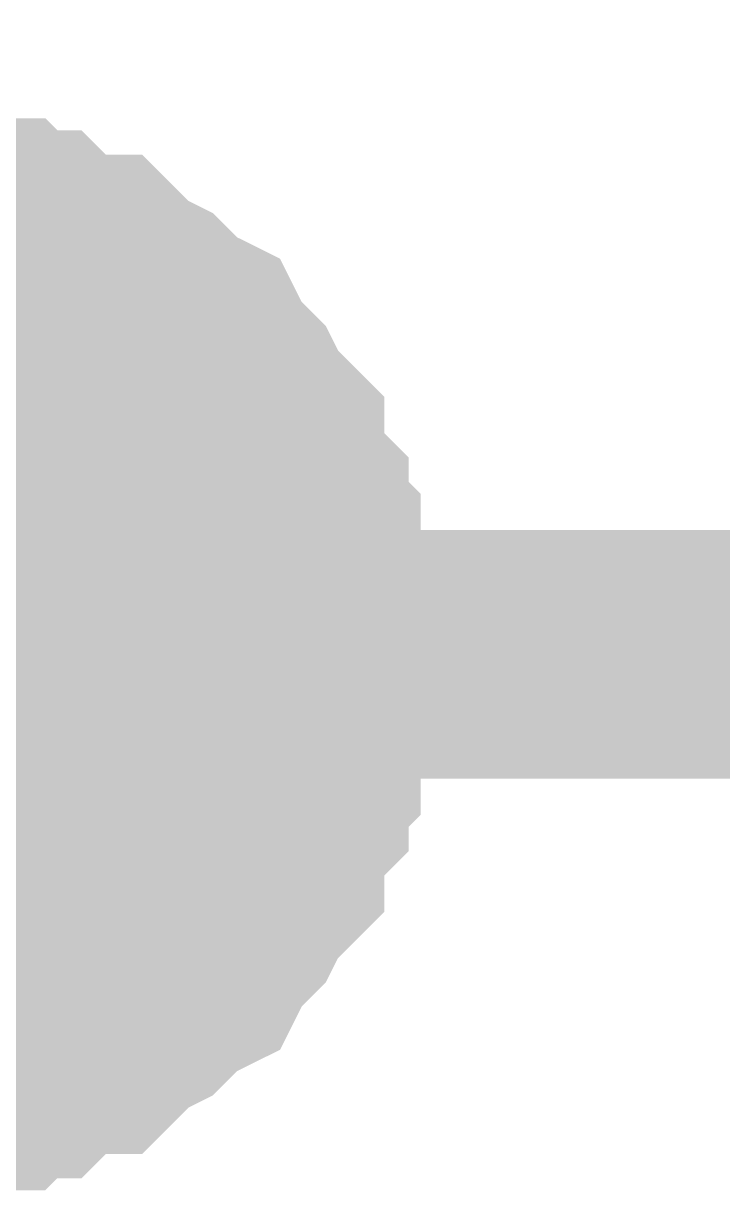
# Model space of a CAD drawing. Header units: inches. Extents: x 0 to 31.5, y 0 to 22.3.
# Drawn here: x 4.4091 to 4.4423, y 13.0736 to 13.1296 of the extents above; entities that cross this region are included whole.
import ezdxf

# ---------------------------------------------------------------- set-up
doc = ezdxf.new("R2010")
doc.units = ezdxf.units.IN
doc.header["$MEASUREMENT"] = 0
doc.layers.add('Sheet', color=255, linetype='Continuous')

msp = doc.modelspace()

# ---------------------------------------------------------------- linework, layer by layer
at = {"layer": 'Sheet'}
for points in [[(3.402969, 13.099642, 0.0118, 0.0118, 0), (4.402559, 13.099642, 0.0118, 0.0118, 0), (6.20251, 13.099642, 0.0118, 0.0118, 0), (6.20251, 13.299488, 0.0118, 0.0118, 0)], [(4.402559, 13.119741, 0.0118, 0.0118, 0), (4.403707, 13.119741, 0.0118, 0.0118, 0), (4.404856, 13.119741, 0.0118, 0.0118, 0), (4.40543, 13.119741, 0.0118, 0.0118, 0), (4.406578, 13.119167, 0.0118, 0.0118, 0), (4.407726, 13.119167, 0.0118, 0.0118, 0), (4.408301, 13.118593, 0.0118, 0.0118, 0), (4.409449, 13.118593, 0.0118, 0.0118, 0), (4.410023, 13.118019, 0.0118, 0.0118, 0), (4.411171, 13.117444, 0.0118, 0.0118, 0), (4.41232, 13.117444, 0.0118, 0.0118, 0), (4.412894, 13.11687, 0.0118, 0.0118, 0), (4.413468, 13.116296, 0.0118, 0.0118, 0), (4.414616, 13.115722, 0.0118, 0.0118, 0), (4.41519, 13.115147, 0.0118, 0.0118, 0), (4.415764, 13.114573, 0.0118, 0.0118, 0), (4.416913, 13.113999, 0.0118, 0.0118, 0), (4.417487, 13.11285, 0.0118, 0.0118, 0), (4.418061, 13.112276, 0.0118, 0.0118, 0), (4.418635, 13.111702, 0.0118, 0.0118, 0), (4.419209, 13.110553, 0.0118, 0.0118, 0), (4.419783, 13.109979, 0.0118, 0.0118, 0), (4.420358, 13.109405, 0.0118, 0.0118, 0), (4.420358, 13.108256, 0.0118, 0.0118, 0), (4.420932, 13.107108, 0.0118, 0.0118, 0), (4.421506, 13.106533, 0.0118, 0.0118, 0), (4.421506, 13.105385, 0.0118, 0.0118, 0), (4.42208, 13.10481, 0.0118, 0.0118, 0), (4.42208, 13.103662, 0.0118, 0.0118, 0), (4.422654, 13.102513, 0.0118, 0.0118, 0), (4.422654, 13.101939, 0.0118, 0.0118, 0), (4.422654, 13.100791, 0.0118, 0.0118, 0), (4.422654, 13.099642, 0.0118, 0.0118, 0)], [(4.402559, 13.119741, 0.0118, 0.0118, 0), (4.403707, 13.119741, 0.0118, 0.0118, 0), (4.404856, 13.119741, 0.0118, 0.0118, 0), (4.40543, 13.119741, 0.0118, 0.0118, 0), (4.406578, 13.119167, 0.0118, 0.0118, 0), (4.407726, 13.119167, 0.0118, 0.0118, 0), (4.408301, 13.118593, 0.0118, 0.0118, 0), (4.409449, 13.118593, 0.0118, 0.0118, 0), (4.410023, 13.118019, 0.0118, 0.0118, 0), (4.411171, 13.117444, 0.0118, 0.0118, 0), (4.41232, 13.117444, 0.0118, 0.0118, 0), (4.412894, 13.11687, 0.0118, 0.0118, 0), (4.413468, 13.116296, 0.0118, 0.0118, 0), (4.414616, 13.115722, 0.0118, 0.0118, 0), (4.41519, 13.115147, 0.0118, 0.0118, 0), (4.415764, 13.114573, 0.0118, 0.0118, 0), (4.416913, 13.113999, 0.0118, 0.0118, 0), (4.417487, 13.11285, 0.0118, 0.0118, 0), (4.418061, 13.112276, 0.0118, 0.0118, 0), (4.418635, 13.111702, 0.0118, 0.0118, 0), (4.419209, 13.110553, 0.0118, 0.0118, 0), (4.419783, 13.109979, 0.0118, 0.0118, 0), (4.420358, 13.109405, 0.0118, 0.0118, 0), (4.420358, 13.108256, 0.0118, 0.0118, 0), (4.420932, 13.107108, 0.0118, 0.0118, 0), (4.421506, 13.106533, 0.0118, 0.0118, 0), (4.421506, 13.105385, 0.0118, 0.0118, 0), (4.42208, 13.10481, 0.0118, 0.0118, 0), (4.42208, 13.103662, 0.0118, 0.0118, 0), (4.422654, 13.102513, 0.0118, 0.0118, 0), (4.422654, 13.101939, 0.0118, 0.0118, 0), (4.422654, 13.100791, 0.0118, 0.0118, 0), (4.422654, 13.099642, 0.0118, 0.0118, 0)], [(4.402559, 13.119741, 0.0118, 0.0118, 0), (4.403707, 13.119741, 0.0118, 0.0118, 0), (4.404856, 13.119741, 0.0118, 0.0118, 0), (4.40543, 13.119741, 0.0118, 0.0118, 0), (4.406578, 13.119167, 0.0118, 0.0118, 0), (4.407726, 13.119167, 0.0118, 0.0118, 0), (4.408301, 13.118593, 0.0118, 0.0118, 0), (4.409449, 13.118593, 0.0118, 0.0118, 0), (4.410023, 13.118019, 0.0118, 0.0118, 0), (4.411171, 13.117444, 0.0118, 0.0118, 0), (4.41232, 13.117444, 0.0118, 0.0118, 0), (4.412894, 13.11687, 0.0118, 0.0118, 0), (4.413468, 13.116296, 0.0118, 0.0118, 0), (4.414616, 13.115722, 0.0118, 0.0118, 0), (4.41519, 13.115147, 0.0118, 0.0118, 0), (4.415764, 13.114573, 0.0118, 0.0118, 0), (4.416913, 13.113999, 0.0118, 0.0118, 0), (4.417487, 13.11285, 0.0118, 0.0118, 0), (4.418061, 13.112276, 0.0118, 0.0118, 0), (4.418635, 13.111702, 0.0118, 0.0118, 0), (4.419209, 13.110553, 0.0118, 0.0118, 0), (4.419783, 13.109979, 0.0118, 0.0118, 0), (4.420358, 13.109405, 0.0118, 0.0118, 0), (4.420358, 13.108256, 0.0118, 0.0118, 0), (4.420932, 13.107108, 0.0118, 0.0118, 0), (4.421506, 13.106533, 0.0118, 0.0118, 0), (4.421506, 13.105385, 0.0118, 0.0118, 0), (4.42208, 13.10481, 0.0118, 0.0118, 0), (4.42208, 13.103662, 0.0118, 0.0118, 0), (4.422654, 13.102513, 0.0118, 0.0118, 0), (4.422654, 13.101939, 0.0118, 0.0118, 0), (4.422654, 13.100791, 0.0118, 0.0118, 0), (4.422654, 13.099642, 0.0118, 0.0118, 0)], [(4.402559, 13.119741, 0.0118, 0.0118, 0), (4.403707, 13.119741, 0.0118, 0.0118, 0), (4.404856, 13.119741, 0.0118, 0.0118, 0), (4.40543, 13.119741, 0.0118, 0.0118, 0), (4.406578, 13.119167, 0.0118, 0.0118, 0), (4.407726, 13.119167, 0.0118, 0.0118, 0), (4.408301, 13.118593, 0.0118, 0.0118, 0), (4.409449, 13.118593, 0.0118, 0.0118, 0), (4.410023, 13.118019, 0.0118, 0.0118, 0), (4.411171, 13.117444, 0.0118, 0.0118, 0), (4.41232, 13.117444, 0.0118, 0.0118, 0), (4.412894, 13.11687, 0.0118, 0.0118, 0), (4.413468, 13.116296, 0.0118, 0.0118, 0), (4.414616, 13.115722, 0.0118, 0.0118, 0), (4.41519, 13.115147, 0.0118, 0.0118, 0), (4.415764, 13.114573, 0.0118, 0.0118, 0), (4.416913, 13.113999, 0.0118, 0.0118, 0), (4.417487, 13.11285, 0.0118, 0.0118, 0), (4.418061, 13.112276, 0.0118, 0.0118, 0), (4.418635, 13.111702, 0.0118, 0.0118, 0), (4.419209, 13.110553, 0.0118, 0.0118, 0), (4.419783, 13.109979, 0.0118, 0.0118, 0), (4.420358, 13.109405, 0.0118, 0.0118, 0), (4.420358, 13.108256, 0.0118, 0.0118, 0), (4.420932, 13.107108, 0.0118, 0.0118, 0), (4.421506, 13.106533, 0.0118, 0.0118, 0), (4.421506, 13.105385, 0.0118, 0.0118, 0), (4.42208, 13.10481, 0.0118, 0.0118, 0), (4.42208, 13.103662, 0.0118, 0.0118, 0), (4.422654, 13.102513, 0.0118, 0.0118, 0), (4.422654, 13.101939, 0.0118, 0.0118, 0), (4.422654, 13.100791, 0.0118, 0.0118, 0), (4.422654, 13.099642, 0.0118, 0.0118, 0)], [(4.406578, 13.119167, 0.0039, 0.0039, 0), (4.407726, 13.119167, 0.0039, 0.0039, 0), (4.408301, 13.118593, 0.0039, 0.0039, 0), (4.409449, 13.118593, 0.0039, 0.0039, 0), (4.410023, 13.118019, 0.0039, 0.0039, 0), (4.411171, 13.117444, 0.0039, 0.0039, 0), (4.41232, 13.117444, 0.0039, 0.0039, 0), (4.412894, 13.11687, 0.0039, 0.0039, 0), (4.413468, 13.116296, 0.0039, 0.0039, 0), (4.414616, 13.115722, 0.0039, 0.0039, 0), (4.41519, 13.115147, 0.0039, 0.0039, 0), (4.415764, 13.114573, 0.0039, 0.0039, 0), (4.416913, 13.113999, 0.0039, 0.0039, 0), (4.417487, 13.11285, 0.0039, 0.0039, 0), (4.418061, 13.112276, 0.0039, 0.0039, 0), (4.418635, 13.111702, 0.0039, 0.0039, 0), (4.419209, 13.110553, 0.0039, 0.0039, 0), (4.419783, 13.109979, 0.0039, 0.0039, 0), (4.420358, 13.109405, 0.0039, 0.0039, 0), (4.420358, 13.108256, 0.0039, 0.0039, 0), (4.420932, 13.107108, 0.0039, 0.0039, 0), (4.421506, 13.106533, 0.0039, 0.0039, 0), (4.421506, 13.105385, 0.0039, 0.0039, 0), (4.42208, 13.10481, 0.0039, 0.0039, 0), (4.42208, 13.103662, 0.0039, 0.0039, 0), (4.422654, 13.102513, 0.0039, 0.0039, 0), (4.422654, 13.101939, 0.0039, 0.0039, 0), (4.422654, 13.100791, 0.0039, 0.0039, 0), (4.422654, 13.099642, 0.0039, 0.0039, 0)], [(4.406578, 13.119167, 0.0039, 0.0039, 0), (4.407726, 13.119167, 0.0039, 0.0039, 0), (4.408301, 13.118593, 0.0039, 0.0039, 0), (4.409449, 13.118593, 0.0039, 0.0039, 0), (4.410023, 13.118019, 0.0039, 0.0039, 0), (4.411171, 13.117444, 0.0039, 0.0039, 0), (4.41232, 13.117444, 0.0039, 0.0039, 0), (4.412894, 13.11687, 0.0039, 0.0039, 0), (4.413468, 13.116296, 0.0039, 0.0039, 0), (4.414616, 13.115722, 0.0039, 0.0039, 0), (4.41519, 13.115147, 0.0039, 0.0039, 0), (4.415764, 13.114573, 0.0039, 0.0039, 0), (4.416913, 13.113999, 0.0039, 0.0039, 0), (4.417487, 13.11285, 0.0039, 0.0039, 0), (4.418061, 13.112276, 0.0039, 0.0039, 0), (4.418635, 13.111702, 0.0039, 0.0039, 0), (4.419209, 13.110553, 0.0039, 0.0039, 0), (4.419783, 13.109979, 0.0039, 0.0039, 0), (4.420358, 13.109405, 0.0039, 0.0039, 0), (4.420358, 13.108256, 0.0039, 0.0039, 0), (4.420932, 13.107108, 0.0039, 0.0039, 0), (4.421506, 13.106533, 0.0039, 0.0039, 0), (4.421506, 13.105385, 0.0039, 0.0039, 0), (4.42208, 13.10481, 0.0039, 0.0039, 0), (4.42208, 13.103662, 0.0039, 0.0039, 0), (4.422654, 13.102513, 0.0039, 0.0039, 0), (4.422654, 13.101939, 0.0039, 0.0039, 0), (4.422654, 13.100791, 0.0039, 0.0039, 0), (4.422654, 13.099642, 0.0039, 0.0039, 0)], [(4.406578, 13.119167, 0.0039, 0.0039, 0), (4.407726, 13.119167, 0.0039, 0.0039, 0), (4.408301, 13.118593, 0.0039, 0.0039, 0), (4.409449, 13.118593, 0.0039, 0.0039, 0), (4.410023, 13.118019, 0.0039, 0.0039, 0), (4.411171, 13.117444, 0.0039, 0.0039, 0), (4.41232, 13.117444, 0.0039, 0.0039, 0), (4.412894, 13.11687, 0.0039, 0.0039, 0), (4.413468, 13.116296, 0.0039, 0.0039, 0), (4.414616, 13.115722, 0.0039, 0.0039, 0), (4.41519, 13.115147, 0.0039, 0.0039, 0), (4.415764, 13.114573, 0.0039, 0.0039, 0), (4.416913, 13.113999, 0.0039, 0.0039, 0), (4.417487, 13.11285, 0.0039, 0.0039, 0), (4.418061, 13.112276, 0.0039, 0.0039, 0), (4.418635, 13.111702, 0.0039, 0.0039, 0), (4.419209, 13.110553, 0.0039, 0.0039, 0), (4.419783, 13.109979, 0.0039, 0.0039, 0), (4.420358, 13.109405, 0.0039, 0.0039, 0), (4.420358, 13.108256, 0.0039, 0.0039, 0), (4.420932, 13.107108, 0.0039, 0.0039, 0), (4.421506, 13.106533, 0.0039, 0.0039, 0), (4.421506, 13.105385, 0.0039, 0.0039, 0), (4.42208, 13.10481, 0.0039, 0.0039, 0), (4.42208, 13.103662, 0.0039, 0.0039, 0), (4.422654, 13.102513, 0.0039, 0.0039, 0), (4.422654, 13.101939, 0.0039, 0.0039, 0), (4.422654, 13.100791, 0.0039, 0.0039, 0), (4.422654, 13.099642, 0.0039, 0.0039, 0)], [(4.406578, 13.119167, 0.0039, 0.0039, 0), (4.407726, 13.119167, 0.0039, 0.0039, 0), (4.408301, 13.118593, 0.0039, 0.0039, 0), (4.409449, 13.118593, 0.0039, 0.0039, 0), (4.410023, 13.118019, 0.0039, 0.0039, 0), (4.411171, 13.117444, 0.0039, 0.0039, 0), (4.41232, 13.117444, 0.0039, 0.0039, 0), (4.412894, 13.11687, 0.0039, 0.0039, 0), (4.413468, 13.116296, 0.0039, 0.0039, 0), (4.414616, 13.115722, 0.0039, 0.0039, 0), (4.41519, 13.115147, 0.0039, 0.0039, 0), (4.415764, 13.114573, 0.0039, 0.0039, 0), (4.416913, 13.113999, 0.0039, 0.0039, 0), (4.417487, 13.11285, 0.0039, 0.0039, 0), (4.418061, 13.112276, 0.0039, 0.0039, 0), (4.418635, 13.111702, 0.0039, 0.0039, 0), (4.419209, 13.110553, 0.0039, 0.0039, 0), (4.419783, 13.109979, 0.0039, 0.0039, 0), (4.420358, 13.109405, 0.0039, 0.0039, 0), (4.420358, 13.108256, 0.0039, 0.0039, 0), (4.420932, 13.107108, 0.0039, 0.0039, 0), (4.421506, 13.106533, 0.0039, 0.0039, 0), (4.421506, 13.105385, 0.0039, 0.0039, 0), (4.42208, 13.10481, 0.0039, 0.0039, 0), (4.42208, 13.103662, 0.0039, 0.0039, 0), (4.422654, 13.102513, 0.0039, 0.0039, 0), (4.422654, 13.101939, 0.0039, 0.0039, 0), (4.422654, 13.100791, 0.0039, 0.0039, 0), (4.422654, 13.099642, 0.0039, 0.0039, 0)], [(4.422654, 13.099642, 0.0118, 0.0118, 0), (4.422654, 13.098494, 0.0118, 0.0118, 0), (4.422654, 13.097345, 0.0118, 0.0118, 0), (4.422654, 13.096771, 0.0118, 0.0118, 0), (4.42208, 13.095622, 0.0118, 0.0118, 0), (4.42208, 13.094474, 0.0118, 0.0118, 0), (4.421506, 13.093899, 0.0118, 0.0118, 0), (4.421506, 13.092751, 0.0118, 0.0118, 0), (4.420932, 13.092177, 0.0118, 0.0118, 0), (4.420358, 13.091028, 0.0118, 0.0118, 0), (4.420358, 13.089879, 0.0118, 0.0118, 0), (4.419783, 13.089305, 0.0118, 0.0118, 0), (4.419209, 13.088731, 0.0118, 0.0118, 0), (4.418635, 13.087582, 0.0118, 0.0118, 0), (4.418061, 13.087008, 0.0118, 0.0118, 0), (4.417487, 13.086434, 0.0118, 0.0118, 0), (4.416913, 13.085285, 0.0118, 0.0118, 0), (4.415764, 13.084711, 0.0118, 0.0118, 0), (4.41519, 13.084137, 0.0118, 0.0118, 0), (4.414616, 13.083563, 0.0118, 0.0118, 0), (4.413468, 13.082988, 0.0118, 0.0118, 0), (4.412894, 13.082414, 0.0118, 0.0118, 0), (4.41232, 13.08184, 0.0118, 0.0118, 0), (4.411171, 13.08184, 0.0118, 0.0118, 0), (4.410023, 13.081265, 0.0118, 0.0118, 0), (4.409449, 13.080691, 0.0118, 0.0118, 0), (4.408301, 13.080691, 0.0118, 0.0118, 0), (4.407726, 13.080117, 0.0118, 0.0118, 0), (4.406578, 13.080117, 0.0118, 0.0118, 0), (4.40543, 13.079543, 0.0118, 0.0118, 0), (4.404856, 13.079543, 0.0118, 0.0118, 0), (4.403707, 13.079543, 0.0118, 0.0118, 0), (4.402559, 13.079543, 0.0118, 0.0118, 0)], [(4.422654, 13.099642, 0.0118, 0.0118, 0), (4.422654, 13.098494, 0.0118, 0.0118, 0), (4.422654, 13.097345, 0.0118, 0.0118, 0), (4.422654, 13.096771, 0.0118, 0.0118, 0), (4.42208, 13.095622, 0.0118, 0.0118, 0), (4.42208, 13.094474, 0.0118, 0.0118, 0), (4.421506, 13.093899, 0.0118, 0.0118, 0), (4.421506, 13.092751, 0.0118, 0.0118, 0), (4.420932, 13.092177, 0.0118, 0.0118, 0), (4.420358, 13.091028, 0.0118, 0.0118, 0), (4.420358, 13.089879, 0.0118, 0.0118, 0), (4.419783, 13.089305, 0.0118, 0.0118, 0), (4.419209, 13.088731, 0.0118, 0.0118, 0), (4.418635, 13.087582, 0.0118, 0.0118, 0), (4.418061, 13.087008, 0.0118, 0.0118, 0), (4.417487, 13.086434, 0.0118, 0.0118, 0), (4.416913, 13.085285, 0.0118, 0.0118, 0), (4.415764, 13.084711, 0.0118, 0.0118, 0), (4.41519, 13.084137, 0.0118, 0.0118, 0), (4.414616, 13.083563, 0.0118, 0.0118, 0), (4.413468, 13.082988, 0.0118, 0.0118, 0), (4.412894, 13.082414, 0.0118, 0.0118, 0), (4.41232, 13.08184, 0.0118, 0.0118, 0), (4.411171, 13.08184, 0.0118, 0.0118, 0), (4.410023, 13.081265, 0.0118, 0.0118, 0), (4.409449, 13.080691, 0.0118, 0.0118, 0), (4.408301, 13.080691, 0.0118, 0.0118, 0), (4.407726, 13.080117, 0.0118, 0.0118, 0), (4.406578, 13.080117, 0.0118, 0.0118, 0), (4.40543, 13.079543, 0.0118, 0.0118, 0), (4.404856, 13.079543, 0.0118, 0.0118, 0), (4.403707, 13.079543, 0.0118, 0.0118, 0), (4.402559, 13.079543, 0.0118, 0.0118, 0)], [(4.422654, 13.099642, 0.0118, 0.0118, 0), (4.422654, 13.098494, 0.0118, 0.0118, 0), (4.422654, 13.097345, 0.0118, 0.0118, 0), (4.422654, 13.096771, 0.0118, 0.0118, 0), (4.42208, 13.095622, 0.0118, 0.0118, 0), (4.42208, 13.094474, 0.0118, 0.0118, 0), (4.421506, 13.093899, 0.0118, 0.0118, 0), (4.421506, 13.092751, 0.0118, 0.0118, 0), (4.420932, 13.092177, 0.0118, 0.0118, 0), (4.420358, 13.091028, 0.0118, 0.0118, 0), (4.420358, 13.089879, 0.0118, 0.0118, 0), (4.419783, 13.089305, 0.0118, 0.0118, 0), (4.419209, 13.088731, 0.0118, 0.0118, 0), (4.418635, 13.087582, 0.0118, 0.0118, 0), (4.418061, 13.087008, 0.0118, 0.0118, 0), (4.417487, 13.086434, 0.0118, 0.0118, 0), (4.416913, 13.085285, 0.0118, 0.0118, 0), (4.415764, 13.084711, 0.0118, 0.0118, 0), (4.41519, 13.084137, 0.0118, 0.0118, 0), (4.414616, 13.083563, 0.0118, 0.0118, 0), (4.413468, 13.082988, 0.0118, 0.0118, 0), (4.412894, 13.082414, 0.0118, 0.0118, 0), (4.41232, 13.08184, 0.0118, 0.0118, 0), (4.411171, 13.08184, 0.0118, 0.0118, 0), (4.410023, 13.081265, 0.0118, 0.0118, 0), (4.409449, 13.080691, 0.0118, 0.0118, 0), (4.408301, 13.080691, 0.0118, 0.0118, 0), (4.407726, 13.080117, 0.0118, 0.0118, 0), (4.406578, 13.080117, 0.0118, 0.0118, 0), (4.40543, 13.079543, 0.0118, 0.0118, 0), (4.404856, 13.079543, 0.0118, 0.0118, 0), (4.403707, 13.079543, 0.0118, 0.0118, 0), (4.402559, 13.079543, 0.0118, 0.0118, 0)], [(4.422654, 13.099642, 0.0118, 0.0118, 0), (4.422654, 13.098494, 0.0118, 0.0118, 0), (4.422654, 13.097345, 0.0118, 0.0118, 0), (4.422654, 13.096771, 0.0118, 0.0118, 0), (4.42208, 13.095622, 0.0118, 0.0118, 0), (4.42208, 13.094474, 0.0118, 0.0118, 0), (4.421506, 13.093899, 0.0118, 0.0118, 0), (4.421506, 13.092751, 0.0118, 0.0118, 0), (4.420932, 13.092177, 0.0118, 0.0118, 0), (4.420358, 13.091028, 0.0118, 0.0118, 0), (4.420358, 13.089879, 0.0118, 0.0118, 0), (4.419783, 13.089305, 0.0118, 0.0118, 0), (4.419209, 13.088731, 0.0118, 0.0118, 0), (4.418635, 13.087582, 0.0118, 0.0118, 0), (4.418061, 13.087008, 0.0118, 0.0118, 0), (4.417487, 13.086434, 0.0118, 0.0118, 0), (4.416913, 13.085285, 0.0118, 0.0118, 0), (4.415764, 13.084711, 0.0118, 0.0118, 0), (4.41519, 13.084137, 0.0118, 0.0118, 0), (4.414616, 13.083563, 0.0118, 0.0118, 0), (4.413468, 13.082988, 0.0118, 0.0118, 0), (4.412894, 13.082414, 0.0118, 0.0118, 0), (4.41232, 13.08184, 0.0118, 0.0118, 0), (4.411171, 13.08184, 0.0118, 0.0118, 0), (4.410023, 13.081265, 0.0118, 0.0118, 0), (4.409449, 13.080691, 0.0118, 0.0118, 0), (4.408301, 13.080691, 0.0118, 0.0118, 0), (4.407726, 13.080117, 0.0118, 0.0118, 0), (4.406578, 13.080117, 0.0118, 0.0118, 0), (4.40543, 13.079543, 0.0118, 0.0118, 0), (4.404856, 13.079543, 0.0118, 0.0118, 0), (4.403707, 13.079543, 0.0118, 0.0118, 0), (4.402559, 13.079543, 0.0118, 0.0118, 0)], [(4.422654, 13.099642, 0.0118, 0.0118, 0), (4.422654, 13.099642, 0.0118, 0.0118, 0), (4.422654, 13.099642, 0.0118, 0.0118, 0), (4.422654, 13.099642, 0.0118, 0.0118, 0), (4.422654, 13.099642, 0.0118, 0.0118, 0), (4.422654, 13.099642, 0.0118, 0.0118, 0), (4.422654, 13.099642, 0.0118, 0.0118, 0), (4.422654, 13.099642, 0.0118, 0.0118, 0), (4.422654, 13.099642, 0.0118, 0.0118, 0), (4.422654, 13.099642, 0.0118, 0.0118, 0), (4.422654, 13.099642, 0.0118, 0.0118, 0), (4.422654, 13.099642, 0.0118, 0.0118, 0), (4.422654, 13.099642, 0.0118, 0.0118, 0), (4.422654, 13.099642, 0.0118, 0.0118, 0), (4.422654, 13.099642, 0.0118, 0.0118, 0), (4.422654, 13.099642, 0.0118, 0.0118, 0), (4.422654, 13.099642, 0.0118, 0.0118, 0), (4.422654, 13.099642, 0.0118, 0.0118, 0), (4.422654, 13.099642, 0.0118, 0.0118, 0), (4.422654, 13.099642, 0.0118, 0.0118, 0), (4.422654, 13.099642, 0.0118, 0.0118, 0), (4.422654, 13.099642, 0.0118, 0.0118, 0), (4.422654, 13.099642, 0.0118, 0.0118, 0), (4.422654, 13.099642, 0.0118, 0.0118, 0), (4.422654, 13.099642, 0.0118, 0.0118, 0), (4.422654, 13.099642, 0.0118, 0.0118, 0), (4.422654, 13.099642, 0.0118, 0.0118, 0), (4.422654, 13.099642, 0.0118, 0.0118, 0), (4.422654, 13.099642, 0.0118, 0.0118, 0), (4.422654, 13.099642, 0.0118, 0.0118, 0), (4.422654, 13.099642, 0.0118, 0.0118, 0), (4.422654, 13.099642, 0.0118, 0.0118, 0), (4.422654, 13.099642, 0.0118, 0.0118, 0)], [(4.422654, 13.099642, 0.0118, 0.0118, 0), (4.422654, 13.099642, 0.0118, 0.0118, 0)], [(4.422654, 13.099642, 0.0118, 0.0118, 0), (4.422654, 13.099642, 0.0118, 0.0118, 0), (4.422654, 13.099642, 0.0118, 0.0118, 0), (4.422654, 13.099642, 0.0118, 0.0118, 0), (4.422654, 13.099642, 0.0118, 0.0118, 0), (4.422654, 13.099642, 0.0118, 0.0118, 0), (4.422654, 13.099642, 0.0118, 0.0118, 0), (4.422654, 13.099642, 0.0118, 0.0118, 0), (4.422654, 13.099642, 0.0118, 0.0118, 0), (4.422654, 13.099642, 0.0118, 0.0118, 0), (4.422654, 13.099642, 0.0118, 0.0118, 0), (4.422654, 13.099642, 0.0118, 0.0118, 0), (4.422654, 13.099642, 0.0118, 0.0118, 0), (4.422654, 13.099642, 0.0118, 0.0118, 0), (4.422654, 13.099642, 0.0118, 0.0118, 0), (4.422654, 13.099642, 0.0118, 0.0118, 0), (4.422654, 13.099642, 0.0118, 0.0118, 0), (4.422654, 13.099642, 0.0118, 0.0118, 0), (4.422654, 13.099642, 0.0118, 0.0118, 0), (4.422654, 13.099642, 0.0118, 0.0118, 0), (4.422654, 13.099642, 0.0118, 0.0118, 0), (4.422654, 13.099642, 0.0118, 0.0118, 0), (4.422654, 13.099642, 0.0118, 0.0118, 0), (4.422654, 13.099642, 0.0118, 0.0118, 0), (4.422654, 13.099642, 0.0118, 0.0118, 0), (4.422654, 13.099642, 0.0118, 0.0118, 0), (4.422654, 13.099642, 0.0118, 0.0118, 0), (4.422654, 13.099642, 0.0118, 0.0118, 0), (4.422654, 13.099642, 0.0118, 0.0118, 0), (4.422654, 13.099642, 0.0118, 0.0118, 0), (4.422654, 13.099642, 0.0118, 0.0118, 0), (4.422654, 13.099642, 0.0118, 0.0118, 0), (4.422654, 13.099642, 0.0118, 0.0118, 0)], [(4.422654, 13.099642, 0.0118, 0.0118, 0), (4.422654, 13.099642, 0.0118, 0.0118, 0)], [(4.422654, 13.099642, 0.0118, 0.0118, 0), (4.422654, 13.099642, 0.0118, 0.0118, 0), (4.422654, 13.099642, 0.0118, 0.0118, 0), (4.422654, 13.099642, 0.0118, 0.0118, 0), (4.422654, 13.099642, 0.0118, 0.0118, 0), (4.422654, 13.099642, 0.0118, 0.0118, 0), (4.422654, 13.099642, 0.0118, 0.0118, 0), (4.422654, 13.099642, 0.0118, 0.0118, 0), (4.422654, 13.099642, 0.0118, 0.0118, 0), (4.422654, 13.099642, 0.0118, 0.0118, 0), (4.422654, 13.099642, 0.0118, 0.0118, 0), (4.422654, 13.099642, 0.0118, 0.0118, 0), (4.422654, 13.099642, 0.0118, 0.0118, 0), (4.422654, 13.099642, 0.0118, 0.0118, 0), (4.422654, 13.099642, 0.0118, 0.0118, 0), (4.422654, 13.099642, 0.0118, 0.0118, 0), (4.422654, 13.099642, 0.0118, 0.0118, 0), (4.422654, 13.099642, 0.0118, 0.0118, 0), (4.422654, 13.099642, 0.0118, 0.0118, 0), (4.422654, 13.099642, 0.0118, 0.0118, 0), (4.422654, 13.099642, 0.0118, 0.0118, 0), (4.422654, 13.099642, 0.0118, 0.0118, 0), (4.422654, 13.099642, 0.0118, 0.0118, 0), (4.422654, 13.099642, 0.0118, 0.0118, 0), (4.422654, 13.099642, 0.0118, 0.0118, 0), (4.422654, 13.099642, 0.0118, 0.0118, 0), (4.422654, 13.099642, 0.0118, 0.0118, 0), (4.422654, 13.099642, 0.0118, 0.0118, 0), (4.422654, 13.099642, 0.0118, 0.0118, 0), (4.422654, 13.099642, 0.0118, 0.0118, 0), (4.422654, 13.099642, 0.0118, 0.0118, 0), (4.422654, 13.099642, 0.0118, 0.0118, 0), (4.422654, 13.099642, 0.0118, 0.0118, 0)], [(4.422654, 13.099642, 0.0118, 0.0118, 0), (4.422654, 13.099642, 0.0118, 0.0118, 0)], [(4.422654, 13.099642, 0.0118, 0.0118, 0), (4.422654, 13.099642, 0.0118, 0.0118, 0), (4.422654, 13.099642, 0.0118, 0.0118, 0), (4.422654, 13.099642, 0.0118, 0.0118, 0), (4.422654, 13.099642, 0.0118, 0.0118, 0), (4.422654, 13.099642, 0.0118, 0.0118, 0), (4.422654, 13.099642, 0.0118, 0.0118, 0), (4.422654, 13.099642, 0.0118, 0.0118, 0), (4.422654, 13.099642, 0.0118, 0.0118, 0), (4.422654, 13.099642, 0.0118, 0.0118, 0), (4.422654, 13.099642, 0.0118, 0.0118, 0), (4.422654, 13.099642, 0.0118, 0.0118, 0), (4.422654, 13.099642, 0.0118, 0.0118, 0), (4.422654, 13.099642, 0.0118, 0.0118, 0), (4.422654, 13.099642, 0.0118, 0.0118, 0), (4.422654, 13.099642, 0.0118, 0.0118, 0), (4.422654, 13.099642, 0.0118, 0.0118, 0), (4.422654, 13.099642, 0.0118, 0.0118, 0), (4.422654, 13.099642, 0.0118, 0.0118, 0), (4.422654, 13.099642, 0.0118, 0.0118, 0), (4.422654, 13.099642, 0.0118, 0.0118, 0), (4.422654, 13.099642, 0.0118, 0.0118, 0), (4.422654, 13.099642, 0.0118, 0.0118, 0), (4.422654, 13.099642, 0.0118, 0.0118, 0), (4.422654, 13.099642, 0.0118, 0.0118, 0), (4.422654, 13.099642, 0.0118, 0.0118, 0), (4.422654, 13.099642, 0.0118, 0.0118, 0), (4.422654, 13.099642, 0.0118, 0.0118, 0), (4.422654, 13.099642, 0.0118, 0.0118, 0), (4.422654, 13.099642, 0.0118, 0.0118, 0), (4.422654, 13.099642, 0.0118, 0.0118, 0), (4.422654, 13.099642, 0.0118, 0.0118, 0), (4.422654, 13.099642, 0.0118, 0.0118, 0)], [(4.422654, 13.099642, 0.0118, 0.0118, 0), (4.422654, 13.099642, 0.0118, 0.0118, 0)], [(4.422654, 13.099642, 0.0039, 0.0039, 0), (4.422654, 13.098494, 0.0039, 0.0039, 0), (4.422654, 13.097345, 0.0039, 0.0039, 0), (4.422654, 13.096771, 0.0039, 0.0039, 0), (4.42208, 13.095622, 0.0039, 0.0039, 0), (4.42208, 13.094474, 0.0039, 0.0039, 0), (4.421506, 13.093899, 0.0039, 0.0039, 0), (4.421506, 13.092751, 0.0039, 0.0039, 0), (4.420932, 13.092177, 0.0039, 0.0039, 0), (4.420358, 13.091028, 0.0039, 0.0039, 0), (4.420358, 13.089879, 0.0039, 0.0039, 0), (4.419783, 13.089305, 0.0039, 0.0039, 0), (4.419209, 13.088731, 0.0039, 0.0039, 0), (4.418635, 13.087582, 0.0039, 0.0039, 0), (4.418061, 13.087008, 0.0039, 0.0039, 0), (4.417487, 13.086434, 0.0039, 0.0039, 0), (4.416913, 13.085285, 0.0039, 0.0039, 0), (4.415764, 13.084711, 0.0039, 0.0039, 0), (4.41519, 13.084137, 0.0039, 0.0039, 0), (4.414616, 13.083563, 0.0039, 0.0039, 0), (4.413468, 13.082988, 0.0039, 0.0039, 0), (4.412894, 13.082414, 0.0039, 0.0039, 0), (4.41232, 13.08184, 0.0039, 0.0039, 0), (4.411171, 13.08184, 0.0039, 0.0039, 0), (4.410023, 13.081265, 0.0039, 0.0039, 0), (4.409449, 13.080691, 0.0039, 0.0039, 0), (4.408301, 13.080691, 0.0039, 0.0039, 0), (4.407726, 13.080117, 0.0039, 0.0039, 0), (4.406578, 13.080117, 0.0039, 0.0039, 0)], [(4.422654, 13.099642, 0.0039, 0.0039, 0), (4.422654, 13.098494, 0.0039, 0.0039, 0), (4.422654, 13.097345, 0.0039, 0.0039, 0), (4.422654, 13.096771, 0.0039, 0.0039, 0), (4.42208, 13.095622, 0.0039, 0.0039, 0), (4.42208, 13.094474, 0.0039, 0.0039, 0), (4.421506, 13.093899, 0.0039, 0.0039, 0), (4.421506, 13.092751, 0.0039, 0.0039, 0), (4.420932, 13.092177, 0.0039, 0.0039, 0), (4.420358, 13.091028, 0.0039, 0.0039, 0), (4.420358, 13.089879, 0.0039, 0.0039, 0), (4.419783, 13.089305, 0.0039, 0.0039, 0), (4.419209, 13.088731, 0.0039, 0.0039, 0), (4.418635, 13.087582, 0.0039, 0.0039, 0), (4.418061, 13.087008, 0.0039, 0.0039, 0), (4.417487, 13.086434, 0.0039, 0.0039, 0), (4.416913, 13.085285, 0.0039, 0.0039, 0), (4.415764, 13.084711, 0.0039, 0.0039, 0), (4.41519, 13.084137, 0.0039, 0.0039, 0), (4.414616, 13.083563, 0.0039, 0.0039, 0), (4.413468, 13.082988, 0.0039, 0.0039, 0), (4.412894, 13.082414, 0.0039, 0.0039, 0), (4.41232, 13.08184, 0.0039, 0.0039, 0), (4.411171, 13.08184, 0.0039, 0.0039, 0), (4.410023, 13.081265, 0.0039, 0.0039, 0), (4.409449, 13.080691, 0.0039, 0.0039, 0), (4.408301, 13.080691, 0.0039, 0.0039, 0), (4.407726, 13.080117, 0.0039, 0.0039, 0), (4.406578, 13.080117, 0.0039, 0.0039, 0)], [(4.422654, 13.099642, 0.0039, 0.0039, 0), (4.422654, 13.098494, 0.0039, 0.0039, 0), (4.422654, 13.097345, 0.0039, 0.0039, 0), (4.422654, 13.096771, 0.0039, 0.0039, 0), (4.42208, 13.095622, 0.0039, 0.0039, 0), (4.42208, 13.094474, 0.0039, 0.0039, 0), (4.421506, 13.093899, 0.0039, 0.0039, 0), (4.421506, 13.092751, 0.0039, 0.0039, 0), (4.420932, 13.092177, 0.0039, 0.0039, 0), (4.420358, 13.091028, 0.0039, 0.0039, 0), (4.420358, 13.089879, 0.0039, 0.0039, 0), (4.419783, 13.089305, 0.0039, 0.0039, 0), (4.419209, 13.088731, 0.0039, 0.0039, 0), (4.418635, 13.087582, 0.0039, 0.0039, 0), (4.418061, 13.087008, 0.0039, 0.0039, 0), (4.417487, 13.086434, 0.0039, 0.0039, 0), (4.416913, 13.085285, 0.0039, 0.0039, 0), (4.415764, 13.084711, 0.0039, 0.0039, 0), (4.41519, 13.084137, 0.0039, 0.0039, 0), (4.414616, 13.083563, 0.0039, 0.0039, 0), (4.413468, 13.082988, 0.0039, 0.0039, 0), (4.412894, 13.082414, 0.0039, 0.0039, 0), (4.41232, 13.08184, 0.0039, 0.0039, 0), (4.411171, 13.08184, 0.0039, 0.0039, 0), (4.410023, 13.081265, 0.0039, 0.0039, 0), (4.409449, 13.080691, 0.0039, 0.0039, 0), (4.408301, 13.080691, 0.0039, 0.0039, 0), (4.407726, 13.080117, 0.0039, 0.0039, 0), (4.406578, 13.080117, 0.0039, 0.0039, 0)], [(4.422654, 13.099642, 0.0039, 0.0039, 0), (4.422654, 13.098494, 0.0039, 0.0039, 0), (4.422654, 13.097345, 0.0039, 0.0039, 0), (4.422654, 13.096771, 0.0039, 0.0039, 0), (4.42208, 13.095622, 0.0039, 0.0039, 0), (4.42208, 13.094474, 0.0039, 0.0039, 0), (4.421506, 13.093899, 0.0039, 0.0039, 0), (4.421506, 13.092751, 0.0039, 0.0039, 0), (4.420932, 13.092177, 0.0039, 0.0039, 0), (4.420358, 13.091028, 0.0039, 0.0039, 0), (4.420358, 13.089879, 0.0039, 0.0039, 0), (4.419783, 13.089305, 0.0039, 0.0039, 0), (4.419209, 13.088731, 0.0039, 0.0039, 0), (4.418635, 13.087582, 0.0039, 0.0039, 0), (4.418061, 13.087008, 0.0039, 0.0039, 0), (4.417487, 13.086434, 0.0039, 0.0039, 0), (4.416913, 13.085285, 0.0039, 0.0039, 0), (4.415764, 13.084711, 0.0039, 0.0039, 0), (4.41519, 13.084137, 0.0039, 0.0039, 0), (4.414616, 13.083563, 0.0039, 0.0039, 0), (4.413468, 13.082988, 0.0039, 0.0039, 0), (4.412894, 13.082414, 0.0039, 0.0039, 0), (4.41232, 13.08184, 0.0039, 0.0039, 0), (4.411171, 13.08184, 0.0039, 0.0039, 0), (4.410023, 13.081265, 0.0039, 0.0039, 0), (4.409449, 13.080691, 0.0039, 0.0039, 0), (4.408301, 13.080691, 0.0039, 0.0039, 0), (4.407726, 13.080117, 0.0039, 0.0039, 0), (4.406578, 13.080117, 0.0039, 0.0039, 0)], [(4.422654, 13.099642, 0.0039, 0.0039, 0), (4.422654, 13.099642, 0.0039, 0.0039, 0), (4.422654, 13.099642, 0.0039, 0.0039, 0), (4.422654, 13.099642, 0.0039, 0.0039, 0), (4.422654, 13.099642, 0.0039, 0.0039, 0), (4.422654, 13.099642, 0.0039, 0.0039, 0), (4.422654, 13.099642, 0.0039, 0.0039, 0), (4.422654, 13.099642, 0.0039, 0.0039, 0), (4.422654, 13.099642, 0.0039, 0.0039, 0), (4.422654, 13.099642, 0.0039, 0.0039, 0), (4.422654, 13.099642, 0.0039, 0.0039, 0), (4.422654, 13.099642, 0.0039, 0.0039, 0), (4.422654, 13.099642, 0.0039, 0.0039, 0), (4.422654, 13.099642, 0.0039, 0.0039, 0), (4.422654, 13.099642, 0.0039, 0.0039, 0), (4.422654, 13.099642, 0.0039, 0.0039, 0), (4.422654, 13.099642, 0.0039, 0.0039, 0), (4.422654, 13.099642, 0.0039, 0.0039, 0), (4.422654, 13.099642, 0.0039, 0.0039, 0), (4.422654, 13.099642, 0.0039, 0.0039, 0), (4.422654, 13.099642, 0.0039, 0.0039, 0), (4.422654, 13.099642, 0.0039, 0.0039, 0), (4.422654, 13.099642, 0.0039, 0.0039, 0), (4.422654, 13.099642, 0.0039, 0.0039, 0), (4.422654, 13.099642, 0.0039, 0.0039, 0), (4.422654, 13.099642, 0.0039, 0.0039, 0), (4.422654, 13.099642, 0.0039, 0.0039, 0), (4.422654, 13.099642, 0.0039, 0.0039, 0), (4.422654, 13.099642, 0.0039, 0.0039, 0), (4.422654, 13.099642, 0.0039, 0.0039, 0), (4.422654, 13.099642, 0.0039, 0.0039, 0), (4.422654, 13.099642, 0.0039, 0.0039, 0), (4.422654, 13.099642, 0.0039, 0.0039, 0)], [(4.422654, 13.099642, 0.0039, 0.0039, 0), (4.422654, 13.099642, 0.0039, 0.0039, 0)], [(4.422654, 13.099642, 0.0039, 0.0039, 0), (4.422654, 13.099642, 0.0039, 0.0039, 0), (4.422654, 13.099642, 0.0039, 0.0039, 0), (4.422654, 13.099642, 0.0039, 0.0039, 0), (4.422654, 13.099642, 0.0039, 0.0039, 0), (4.422654, 13.099642, 0.0039, 0.0039, 0), (4.422654, 13.099642, 0.0039, 0.0039, 0), (4.422654, 13.099642, 0.0039, 0.0039, 0), (4.422654, 13.099642, 0.0039, 0.0039, 0), (4.422654, 13.099642, 0.0039, 0.0039, 0), (4.422654, 13.099642, 0.0039, 0.0039, 0), (4.422654, 13.099642, 0.0039, 0.0039, 0), (4.422654, 13.099642, 0.0039, 0.0039, 0), (4.422654, 13.099642, 0.0039, 0.0039, 0), (4.422654, 13.099642, 0.0039, 0.0039, 0), (4.422654, 13.099642, 0.0039, 0.0039, 0), (4.422654, 13.099642, 0.0039, 0.0039, 0), (4.422654, 13.099642, 0.0039, 0.0039, 0), (4.422654, 13.099642, 0.0039, 0.0039, 0), (4.422654, 13.099642, 0.0039, 0.0039, 0), (4.422654, 13.099642, 0.0039, 0.0039, 0), (4.422654, 13.099642, 0.0039, 0.0039, 0), (4.422654, 13.099642, 0.0039, 0.0039, 0), (4.422654, 13.099642, 0.0039, 0.0039, 0), (4.422654, 13.099642, 0.0039, 0.0039, 0), (4.422654, 13.099642, 0.0039, 0.0039, 0), (4.422654, 13.099642, 0.0039, 0.0039, 0), (4.422654, 13.099642, 0.0039, 0.0039, 0), (4.422654, 13.099642, 0.0039, 0.0039, 0), (4.422654, 13.099642, 0.0039, 0.0039, 0), (4.422654, 13.099642, 0.0039, 0.0039, 0), (4.422654, 13.099642, 0.0039, 0.0039, 0), (4.422654, 13.099642, 0.0039, 0.0039, 0)], [(4.422654, 13.099642, 0.0039, 0.0039, 0), (4.422654, 13.099642, 0.0039, 0.0039, 0)], [(4.422654, 13.099642, 0.0039, 0.0039, 0), (4.422654, 13.099642, 0.0039, 0.0039, 0), (4.422654, 13.099642, 0.0039, 0.0039, 0), (4.422654, 13.099642, 0.0039, 0.0039, 0), (4.422654, 13.099642, 0.0039, 0.0039, 0), (4.422654, 13.099642, 0.0039, 0.0039, 0), (4.422654, 13.099642, 0.0039, 0.0039, 0), (4.422654, 13.099642, 0.0039, 0.0039, 0), (4.422654, 13.099642, 0.0039, 0.0039, 0), (4.422654, 13.099642, 0.0039, 0.0039, 0), (4.422654, 13.099642, 0.0039, 0.0039, 0), (4.422654, 13.099642, 0.0039, 0.0039, 0), (4.422654, 13.099642, 0.0039, 0.0039, 0), (4.422654, 13.099642, 0.0039, 0.0039, 0), (4.422654, 13.099642, 0.0039, 0.0039, 0), (4.422654, 13.099642, 0.0039, 0.0039, 0), (4.422654, 13.099642, 0.0039, 0.0039, 0), (4.422654, 13.099642, 0.0039, 0.0039, 0), (4.422654, 13.099642, 0.0039, 0.0039, 0), (4.422654, 13.099642, 0.0039, 0.0039, 0), (4.422654, 13.099642, 0.0039, 0.0039, 0), (4.422654, 13.099642, 0.0039, 0.0039, 0), (4.422654, 13.099642, 0.0039, 0.0039, 0), (4.422654, 13.099642, 0.0039, 0.0039, 0), (4.422654, 13.099642, 0.0039, 0.0039, 0), (4.422654, 13.099642, 0.0039, 0.0039, 0), (4.422654, 13.099642, 0.0039, 0.0039, 0), (4.422654, 13.099642, 0.0039, 0.0039, 0), (4.422654, 13.099642, 0.0039, 0.0039, 0), (4.422654, 13.099642, 0.0039, 0.0039, 0), (4.422654, 13.099642, 0.0039, 0.0039, 0), (4.422654, 13.099642, 0.0039, 0.0039, 0), (4.422654, 13.099642, 0.0039, 0.0039, 0)], [(4.422654, 13.099642, 0.0039, 0.0039, 0), (4.422654, 13.099642, 0.0039, 0.0039, 0)], [(4.422654, 13.099642, 0.0039, 0.0039, 0), (4.422654, 13.099642, 0.0039, 0.0039, 0), (4.422654, 13.099642, 0.0039, 0.0039, 0), (4.422654, 13.099642, 0.0039, 0.0039, 0), (4.422654, 13.099642, 0.0039, 0.0039, 0), (4.422654, 13.099642, 0.0039, 0.0039, 0), (4.422654, 13.099642, 0.0039, 0.0039, 0), (4.422654, 13.099642, 0.0039, 0.0039, 0), (4.422654, 13.099642, 0.0039, 0.0039, 0), (4.422654, 13.099642, 0.0039, 0.0039, 0), (4.422654, 13.099642, 0.0039, 0.0039, 0), (4.422654, 13.099642, 0.0039, 0.0039, 0), (4.422654, 13.099642, 0.0039, 0.0039, 0), (4.422654, 13.099642, 0.0039, 0.0039, 0), (4.422654, 13.099642, 0.0039, 0.0039, 0), (4.422654, 13.099642, 0.0039, 0.0039, 0), (4.422654, 13.099642, 0.0039, 0.0039, 0), (4.422654, 13.099642, 0.0039, 0.0039, 0), (4.422654, 13.099642, 0.0039, 0.0039, 0), (4.422654, 13.099642, 0.0039, 0.0039, 0), (4.422654, 13.099642, 0.0039, 0.0039, 0), (4.422654, 13.099642, 0.0039, 0.0039, 0), (4.422654, 13.099642, 0.0039, 0.0039, 0), (4.422654, 13.099642, 0.0039, 0.0039, 0), (4.422654, 13.099642, 0.0039, 0.0039, 0), (4.422654, 13.099642, 0.0039, 0.0039, 0), (4.422654, 13.099642, 0.0039, 0.0039, 0), (4.422654, 13.099642, 0.0039, 0.0039, 0), (4.422654, 13.099642, 0.0039, 0.0039, 0), (4.422654, 13.099642, 0.0039, 0.0039, 0), (4.422654, 13.099642, 0.0039, 0.0039, 0), (4.422654, 13.099642, 0.0039, 0.0039, 0), (4.422654, 13.099642, 0.0039, 0.0039, 0)], [(4.422654, 13.099642, 0.0039, 0.0039, 0), (4.422654, 13.099642, 0.0039, 0.0039, 0)]]:
    msp.add_lwpolyline(points, format="xyseb", dxfattribs=at)
msp.add_lwpolyline([(4.39, 13.1, 0.02, 0.02, 1), (4.41, 13.1, 0.02, 0.02, 1)], format="xyseb", close=True, dxfattribs=at)

doc.saveas('drawing.dxf')
